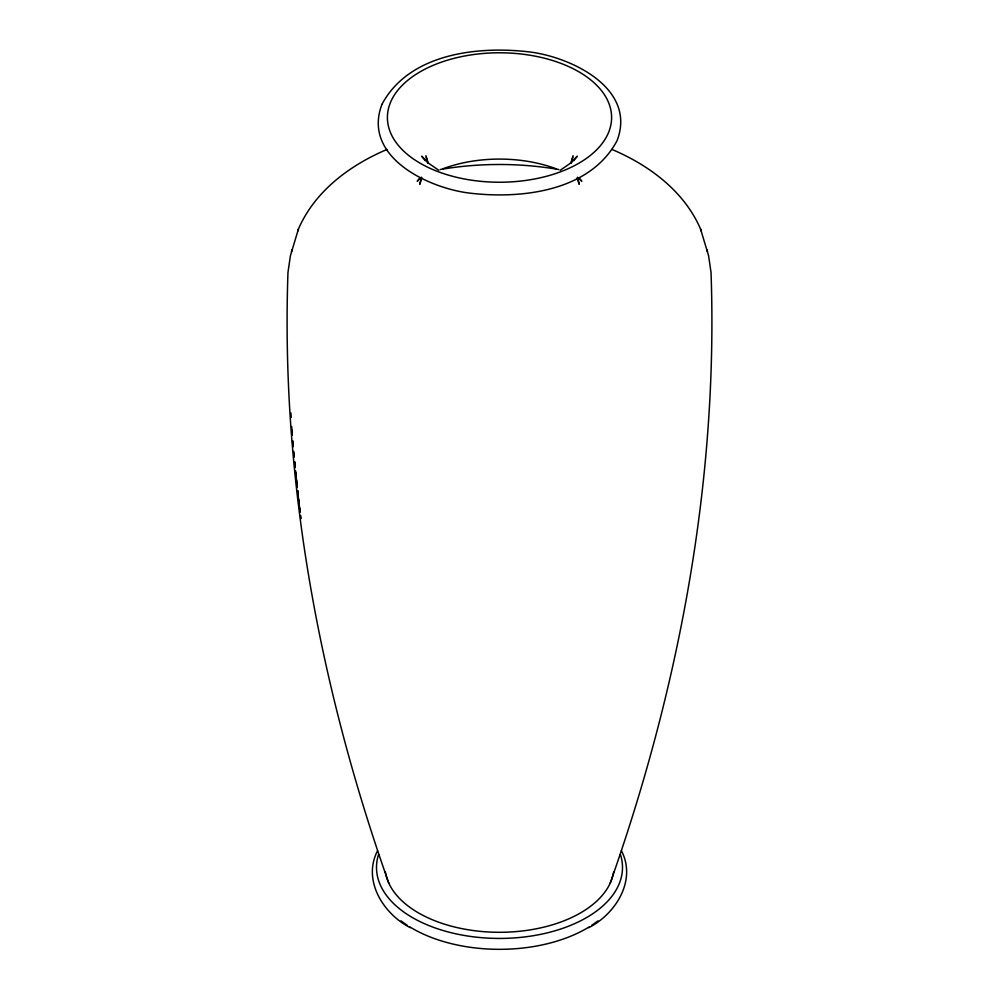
<?xml version="1.0" encoding="UTF-8"?>
<svg xmlns="http://www.w3.org/2000/svg" width="999" height="999" viewBox="0 0 999 999"><rect width="100%" height="100%" fill="white"/><g stroke="black" fill="none" stroke-linecap="round" stroke-linejoin="round"><path stroke-width="1.5" d="M421.378 177.185L419.817 184.291L421.84 177.685M571.503 162.962L572.777 157.155M386.963 149.475C349.825 165.21 314.847 191.159 298.439 229.033L290.409 255.781L287.962 272.502C280.694 480.069 319.817 687.961 388.861 883.278M570.854 163.024L573.089 155.694M291.508 251.698L292.133 249.663M297.827 231.006L298.439 229.033M610.139 883.278C679.183 687.961 718.306 480.069 711.038 272.502L708.591 255.781L700.561 229.033C684.153 191.159 649.175 165.21 612.037 149.475M377.572 850.736C362.162 880.369 383.304 913.898 410.239 927.671M419.88 177.884L417.207 181.294L420.179 178.334M573.676 160.789L577.297 156.181L569.817 163.661L560.202 170.28M588.761 927.671C615.696 913.898 636.838 880.369 621.428 850.736M438.798 170.28L429.183 163.661L421.703 156.181L425.324 160.789M578.821 178.334L581.793 181.294L579.12 177.884M700.561 229.033L701.173 231.006M706.867 249.663L707.492 251.698M577.16 177.685L579.183 184.291L577.622 177.185M425.911 155.694L428.146 163.024M426.223 157.155L427.497 162.962M299.625 507.742L300.137 510.764M300.15 512.35L297.602 490.634M300.662 515.422L301.186 518.493M295.617 470.879L296.278 476.948M296.603 479.982L297.265 486.051M297.764 490.596L298.251 495.142M298.751 499.7L299.238 504.245M295.604 472.252L297.265 487.574M292.707 440.784L293.144 445.304M293.731 451.323L294.168 455.831M294.742 461.85L295.18 466.371M292.57 440.809L293.144 446.79M293.718 452.784L294.156 457.28M294.593 461.763L295.167 467.757M291.995 430.169L292.183 433.204M292.22 435.277L291.696 426.585M290.934 412.949L291.196 417.495M620.416 854.407A123.002 71.016 0 0 1 499.5 938.436A123.002 71.016 0 0 1 378.584 854.407M613.611 871.915A114.548 66.134 0 0 1 499.5 932.292A114.548 66.134 0 0 1 385.389 871.915M597.964 920.866A123.002 71.016 0 0 1 591.808 925.236M589.185 926.91A123.002 71.016 0 0 1 409.815 926.91M407.192 925.236A123.002 71.016 0 0 1 401.036 920.866M440.197 169.53A205.944 118.906 0 0 1 558.803 169.53M442.669 168.868A103.821 59.94 0 0 1 556.331 168.868M381.955 104.333C362.038 156.431 427.36 187.712 468.793 193.007C520.541 199.35 589.835 191.758 617.045 140.697C636.962 88.599 571.64 57.305 530.207 52.023C478.459 45.667 409.165 53.259 381.955 104.333M435.202 170.529A112.1 64.723 0 0 0 611.176 123.152A112.1 64.723 0 0 0 452.122 58.854A112.1 64.723 0 0 0 435.202 170.529"/></g></svg>
